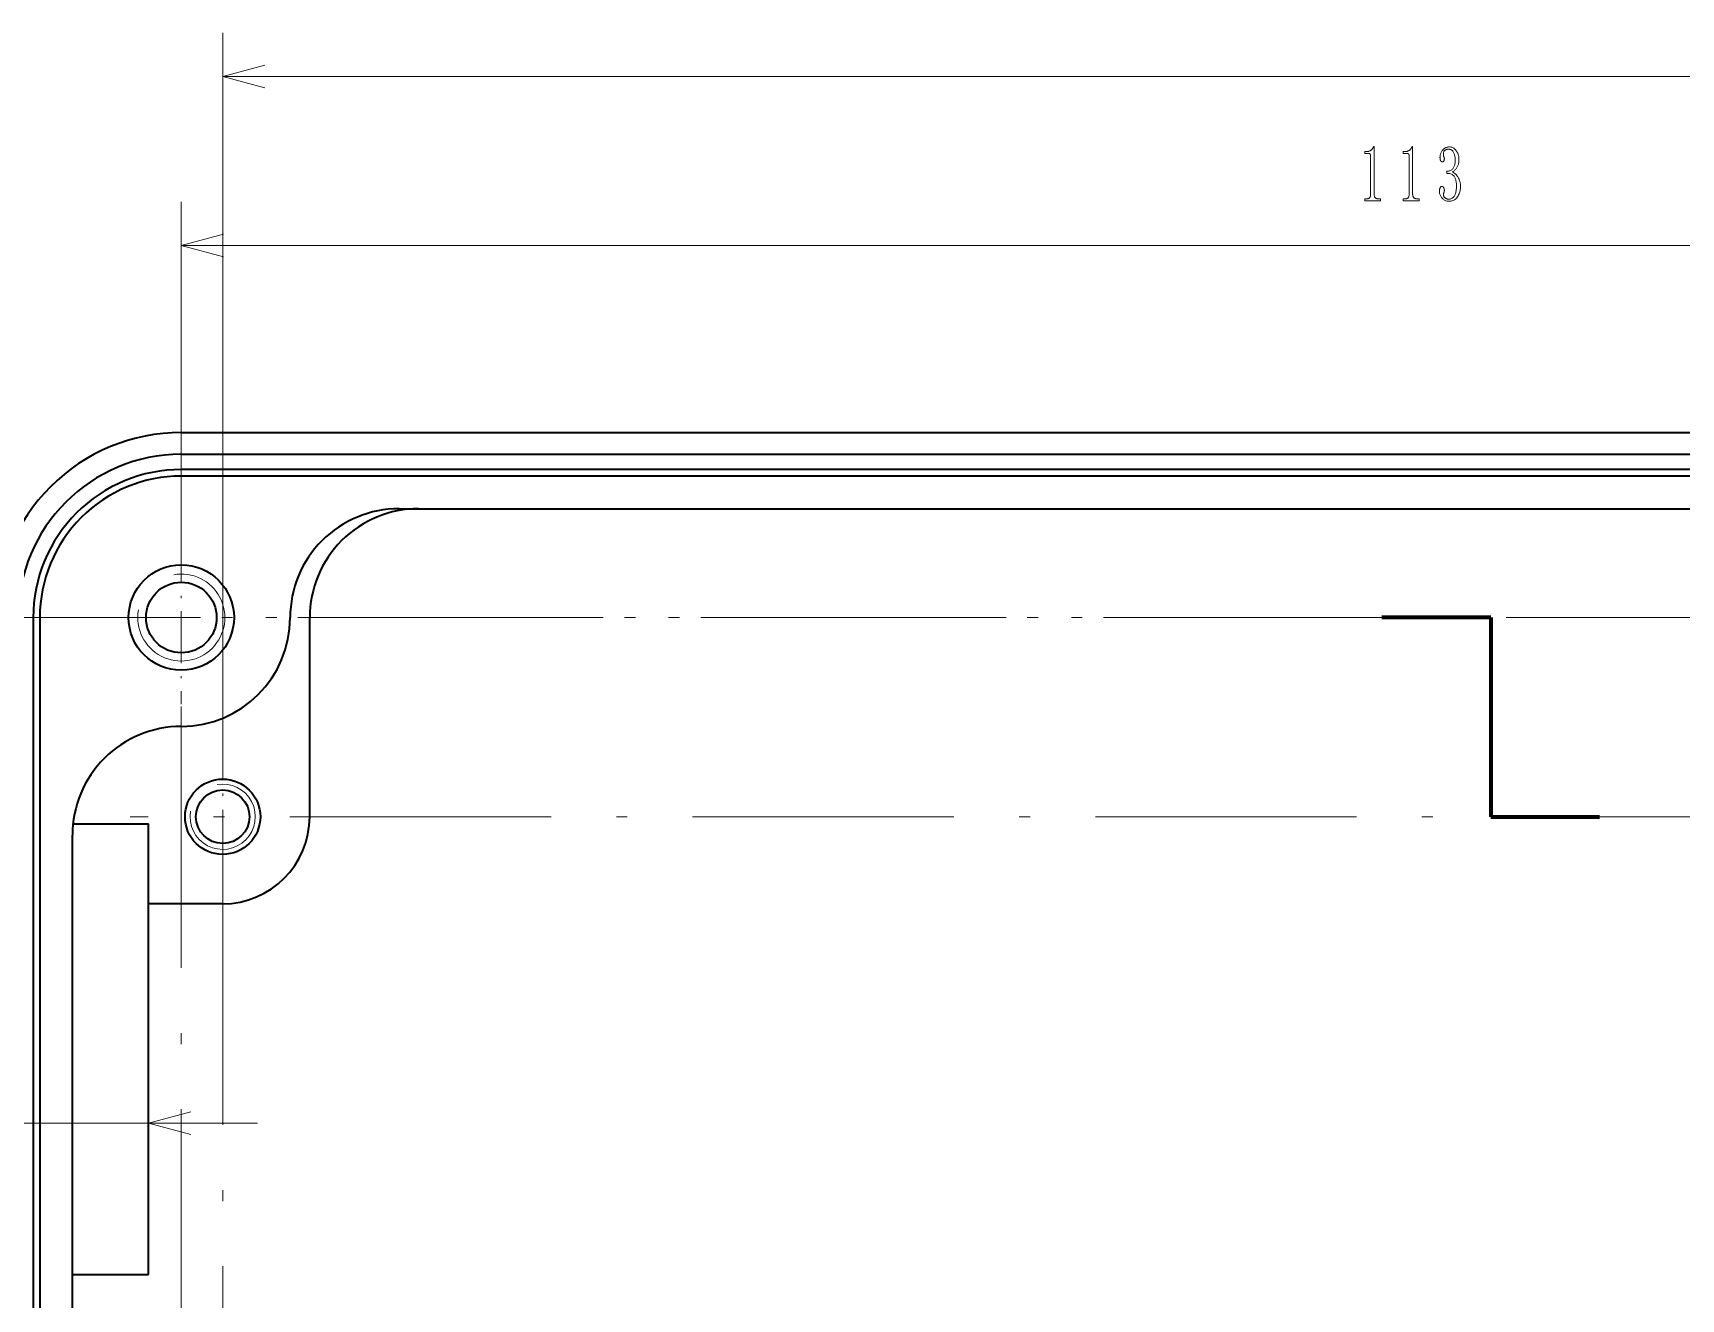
# Model space of a CAD drawing. Extents: x 20 to 415, y 10 to 290.
# Drawn here: x 95.7 to 171.4, y 137.1 to 195.2 of the extents above; entities that cross this region are included whole.
import ezdxf

# ---------------------------------------------------------------- set-up
doc = ezdxf.new("R2010")
doc.units = 0
doc.linetypes.add('DASHDOT', pattern=[18.5, 12, -3, 0.5, -3])

msp = doc.modelspace()

# ---------------------------------------------------------------- linework, layer by layer
at = {"color": 7, "lineweight": 13}
for p, q in [((104.434, 163.487), (104.434, 195.248)), ((104.434, 193.248), (216.234, 193.248)), ((102.534, 185.485), (215.534, 185.485))]:
    msp.add_line(p, q, dxfattribs=at)
at = {"color": 7, "lineweight": 13, "ltscale": 0.377766}
msp.add_line((102.534, 172.374), (102.534, 187.485), dxfattribs=at)
at = {"color": 7, "lineweight": 35}
for p, q in [((102.534, 176.892), (215.534, 176.892)), ((102.534, 175.892), (215.534, 175.892)), ((215.534, 175.192), (102.534, 175.192)), ((215.534, 174.892), (102.534, 174.892)), ((112.534, 173.392), (205.534, 173.392)), ((95.734, 168.392), (95.734, 90.392)), ((96.034, 168.392), (96.034, 90.392)), ((97.534, 100.392), (97.534, 158.392))]:
    msp.add_line(p, q, dxfattribs=at)
at = {"color": 7, "lineweight": 13, "ltscale": 0.025}
msp.add_line((102.534, 176.892), (102.534, 175.892), dxfattribs=at)
at = {"color": 7, "lineweight": 13, "ltscale": 0.0075}
for p, q in [((102.534, 175.192), (102.534, 174.892)), ((95.734, 168.392), (96.034, 168.392))]:
    msp.add_line(p, q, dxfattribs=at)
at = {"color": 7, "linetype": 'DASHDOT', "lineweight": 13, "ltscale": 0.19911}
msp.add_line((102.534, 172.374), (102.534, 164.41), dxfattribs=at)
at = {"color": 7, "linetype": 'DASHDOT', "lineweight": 13}
for p, q in [((91.415, 168.392), (157.679, 168.392)), ((212.392, 168.392), (98.552, 168.392)), ((102.534, 164.301), (102.534, 84.43)), ((212.018, 159.242), (100.189, 159.242)), ((167.679, 159.237), (228.105, 159.237)), ((104.434, 157.088), (104.434, 95.847))]:
    msp.add_line(p, q, dxfattribs=at)
at = {"color": 7, "lineweight": 35, "ltscale": 0.22875}
msp.add_line((108.434, 159.242), (108.434, 168.392), dxfattribs=at)
at = {"color": 7, "lineweight": 100, "ltscale": 0.125}
for p, q in [((162.679, 168.392), (157.679, 168.392)), ((162.679, 159.237), (167.679, 159.237))]:
    msp.add_line(p, q, dxfattribs=at)
at = {"color": 7, "lineweight": 100, "ltscale": 0.228875}
msp.add_line((162.679, 168.392), (162.679, 159.237), dxfattribs=at)
at = {"color": 7, "linetype": 'DASHDOT', "lineweight": 13, "ltscale": 0.212262}
msp.add_line((104.434, 163.487), (104.434, 154.996), dxfattribs=at)
at = {"color": 7, "lineweight": 35, "ltscale": 0.086804}
msp.add_line((97.562, 158.919), (101.034, 158.919), dxfattribs=at)
at = {"color": 7, "lineweight": 35, "ltscale": 0.091925}
msp.add_line((101.034, 155.242), (101.034, 158.919), dxfattribs=at)
at = {"color": 7, "lineweight": 35, "ltscale": 0.085}
msp.add_line((104.434, 155.242), (101.034, 155.242), dxfattribs=at)
at = {"color": 7, "lineweight": 35, "ltscale": 0.425575}
msp.add_line((101.034, 138.219), (101.034, 155.242), dxfattribs=at)
at = {"color": 7, "lineweight": 13, "ltscale": 0.425}
msp.add_line((89.034, 145.162), (106.034, 145.162), dxfattribs=at)
at = {"color": 7, "lineweight": 35, "ltscale": 0.0875}
msp.add_line((97.534, 138.219), (101.034, 138.219), dxfattribs=at)
at = {"color": 7, "lineweight": 13}
for points in [[(106.366, 193.766), (104.434, 193.248), (106.366, 192.73)], [(104.466, 186.002), (102.534, 185.485), (104.466, 184.967)], [(102.966, 145.68), (101.034, 145.162), (102.966, 144.645)]]:
    msp.add_lwpolyline(points, dxfattribs=at)
for points in [[(157.32, 190.027), (157.32, 187.856), (157.32, 187.834), (157.322, 187.813), (157.324, 187.793), (157.328, 187.774), (157.332, 187.756), (157.338, 187.739), (157.344, 187.724), (157.352, 187.71), (157.36, 187.697), (157.37, 187.685), (157.38, 187.674), (157.392, 187.664), (157.404, 187.655), (157.418, 187.648), (157.432, 187.642), (157.448, 187.637), (157.464, 187.633), (157.482, 187.63), (157.5, 187.628), (157.52, 187.627), (157.62, 187.627), (157.62, 187.542), (156.891, 187.542), (156.891, 187.627), (156.977, 187.627), (156.996, 187.628), (157.015, 187.63), (157.032, 187.633), (157.048, 187.637), (157.063, 187.642), (157.076, 187.648), (157.089, 187.655), (157.1, 187.664), (157.111, 187.674), (157.12, 187.685), (157.128, 187.697), (157.135, 187.71), (157.142, 187.724), (157.147, 187.739), (157.152, 187.756), (157.156, 187.774), (157.159, 187.793), (157.161, 187.813), (157.162, 187.834), (157.163, 187.856), (157.163, 189.585), (157.162, 189.596), (157.162, 189.607), (157.161, 189.617), (157.159, 189.627), (157.157, 189.636), (157.155, 189.645), (157.152, 189.654), (157.149, 189.662), (157.145, 189.67), (157.141, 189.677), (157.136, 189.684), (157.131, 189.69), (157.125, 189.696), (157.118, 189.7), (157.111, 189.704), (157.103, 189.707), (157.094, 189.71), (157.084, 189.712), (157.074, 189.713), (157.063, 189.713), (156.891, 189.713), (156.891, 189.799), (156.977, 189.799), (156.999, 189.799), (157.021, 189.801), (157.042, 189.804), (157.063, 189.808), (157.082, 189.813), (157.101, 189.819), (157.119, 189.827), (157.137, 189.835), (157.154, 189.845), (157.17, 189.856), (157.185, 189.868), (157.2, 189.881), (157.214, 189.895), (157.227, 189.911), (157.239, 189.927), (157.251, 189.945), (157.262, 189.964), (157.273, 189.984), (157.282, 190.005), (157.291, 190.027)], [(159.091, 190.027), (159.091, 187.856), (159.092, 187.834), (159.093, 187.813), (159.096, 187.793), (159.099, 187.774), (159.104, 187.756), (159.109, 187.739), (159.116, 187.724), (159.123, 187.71), (159.132, 187.697), (159.141, 187.685), (159.152, 187.674), (159.163, 187.664), (159.176, 187.655), (159.189, 187.648), (159.204, 187.642), (159.219, 187.637), (159.236, 187.633), (159.253, 187.63), (159.272, 187.628), (159.291, 187.627), (159.391, 187.627), (159.391, 187.542), (158.663, 187.542), (158.663, 187.627), (158.748, 187.627), (158.768, 187.628), (158.786, 187.63), (158.803, 187.633), (158.819, 187.637), (158.834, 187.642), (158.848, 187.648), (158.86, 187.655), (158.872, 187.664), (158.882, 187.674), (158.891, 187.685), (158.899, 187.697), (158.907, 187.71), (158.913, 187.724), (158.919, 187.739), (158.923, 187.756), (158.927, 187.774), (158.93, 187.793), (158.932, 187.813), (158.934, 187.834), (158.934, 187.856), (158.934, 189.585), (158.934, 189.596), (158.933, 189.607), (158.932, 189.617), (158.931, 189.627), (158.929, 189.636), (158.926, 189.645), (158.923, 189.654), (158.92, 189.662), (158.917, 189.67), (158.913, 189.677), (158.908, 189.684), (158.903, 189.69), (158.896, 189.696), (158.89, 189.7), (158.882, 189.704), (158.874, 189.707), (158.865, 189.71), (158.855, 189.712), (158.845, 189.713), (158.834, 189.713), (158.663, 189.713), (158.663, 189.799), (158.748, 189.799), (158.771, 189.799), (158.793, 189.801), (158.814, 189.804), (158.834, 189.808), (158.854, 189.813), (158.873, 189.819), (158.891, 189.827), (158.908, 189.835), (158.925, 189.845), (158.941, 189.856), (158.956, 189.868), (158.971, 189.881), (158.985, 189.895), (158.998, 189.911), (159.011, 189.927), (159.023, 189.945), (159.034, 189.964), (159.044, 189.984), (159.054, 190.005), (159.063, 190.027)], [(161.291, 188.199), (161.29, 188.145), (161.285, 188.093), (161.278, 188.042), (161.268, 187.992), (161.255, 187.943), (161.24, 187.896), (161.221, 187.85), (161.2, 187.806), (161.175, 187.762), (161.148, 187.72), (161.119, 187.681), (161.087, 187.646), (161.054, 187.615), (161.018, 187.588), (160.98, 187.565), (160.941, 187.546), (160.899, 187.532), (160.856, 187.521), (160.81, 187.515), (160.763, 187.513), (160.726, 187.515), (160.691, 187.519), (160.656, 187.526), (160.623, 187.536), (160.591, 187.549), (160.56, 187.565), (160.531, 187.583), (160.502, 187.605), (160.475, 187.629), (160.448, 187.656), (160.424, 187.685), (160.402, 187.715), (160.383, 187.746), (160.366, 187.777), (160.352, 187.81), (160.34, 187.843), (160.331, 187.877), (160.325, 187.912), (160.321, 187.948), (160.32, 187.985), (160.32, 188.001), (160.321, 188.018), (160.323, 188.034), (160.325, 188.05), (160.329, 188.065), (160.333, 188.08), (160.337, 188.094), (160.343, 188.108), (160.349, 188.121), (160.355, 188.135), (160.363, 188.147), (160.37, 188.158), (160.377, 188.167), (160.385, 188.176), (160.393, 188.183), (160.401, 188.189), (160.409, 188.193), (160.417, 188.196), (160.425, 188.198), (160.434, 188.199), (160.445, 188.198), (160.456, 188.196), (160.466, 188.193), (160.475, 188.189), (160.484, 188.183), (160.492, 188.176), (160.5, 188.167), (160.507, 188.158), (160.514, 188.147), (160.52, 188.135), (160.525, 188.122), (160.53, 188.11), (160.534, 188.098), (160.538, 188.087), (160.541, 188.076), (160.544, 188.065), (160.546, 188.055), (160.547, 188.045), (160.548, 188.036), (160.548, 188.027), (160.548, 188.013), (160.547, 188), (160.546, 187.986), (160.545, 187.974), (160.543, 187.961), (160.541, 187.949), (160.538, 187.938), (160.535, 187.927), (160.531, 187.916), (160.527, 187.906), (160.523, 187.896), (160.519, 187.886), (160.516, 187.877), (160.513, 187.867), (160.511, 187.858), (160.509, 187.849), (160.507, 187.839), (160.506, 187.831), (160.506, 187.822), (160.505, 187.813), (160.506, 187.796), (160.509, 187.78), (160.512, 187.764), (160.518, 187.749), (160.525, 187.735), (160.534, 187.721), (160.544, 187.707), (160.556, 187.694), (160.569, 187.682), (160.584, 187.67), (160.6, 187.659), (160.616, 187.65), (160.632, 187.641), (160.648, 187.634), (160.664, 187.627), (160.681, 187.622), (160.697, 187.618), (160.714, 187.615), (160.731, 187.614), (160.748, 187.613), (160.782, 187.615), (160.814, 187.619), (160.844, 187.627), (160.873, 187.637), (160.9, 187.651), (160.926, 187.667), (160.95, 187.687), (160.972, 187.709), (160.993, 187.735), (161.013, 187.763), (161.03, 187.795), (161.046, 187.83), (161.06, 187.868), (161.072, 187.909), (161.082, 187.954), (161.091, 188.002), (161.097, 188.054), (161.102, 188.108), (161.104, 188.166), (161.105, 188.227), (161.104, 188.278), (161.102, 188.326), (161.097, 188.373), (161.091, 188.417), (161.082, 188.46), (161.072, 188.5), (161.06, 188.538), (161.046, 188.575), (161.03, 188.609), (161.013, 188.642), (160.992, 188.672), (160.969, 188.698), (160.942, 188.722), (160.912, 188.742), (160.879, 188.76), (160.842, 188.774), (160.802, 188.785), (160.759, 188.793), (160.712, 188.797), (160.663, 188.799), (160.663, 188.899), (160.701, 188.9), (160.738, 188.904), (160.773, 188.911), (160.805, 188.921), (160.836, 188.933), (160.864, 188.948), (160.89, 188.965), (160.914, 188.986), (160.936, 189.009), (160.955, 189.035), (160.973, 189.063), (160.989, 189.093), (161.003, 189.126), (161.015, 189.16), (161.025, 189.197), (161.033, 189.236), (161.04, 189.277), (161.045, 189.32), (161.047, 189.366), (161.048, 189.413), (161.047, 189.453), (161.045, 189.491), (161.041, 189.529), (161.036, 189.565), (161.029, 189.601), (161.02, 189.635), (161.01, 189.669), (160.998, 189.701), (160.985, 189.733), (160.97, 189.763), (160.953, 189.792), (160.935, 189.817), (160.915, 189.84), (160.894, 189.859), (160.871, 189.876), (160.847, 189.889), (160.821, 189.9), (160.794, 189.907), (160.765, 189.912), (160.734, 189.913), (160.72, 189.913), (160.705, 189.911), (160.69, 189.909), (160.676, 189.905), (160.661, 189.901), (160.646, 189.895), (160.63, 189.889), (160.615, 189.881), (160.6, 189.873), (160.584, 189.863), (160.569, 189.852), (160.556, 189.841), (160.544, 189.827), (160.534, 189.813), (160.525, 189.797), (160.518, 189.78), (160.512, 189.762), (160.509, 189.742), (160.506, 189.721), (160.505, 189.699), (160.506, 189.677), (160.506, 189.657), (160.507, 189.638), (160.509, 189.621), (160.511, 189.606), (160.513, 189.593), (160.516, 189.581), (160.519, 189.571), (160.523, 189.563), (160.527, 189.556), (160.531, 189.55), (160.535, 189.544), (160.538, 189.538), (160.541, 189.531), (160.543, 189.524), (160.545, 189.517), (160.546, 189.509), (160.547, 189.501), (160.548, 189.493), (160.548, 189.485), (160.548, 189.471), (160.547, 189.457), (160.546, 189.444), (160.545, 189.432), (160.543, 189.42), (160.541, 189.409), (160.538, 189.399), (160.535, 189.389), (160.531, 189.379), (160.527, 189.37), (160.522, 189.362), (160.517, 189.355), (160.512, 189.348), (160.506, 189.343), (160.5, 189.338), (160.493, 189.334), (160.486, 189.331), (160.479, 189.329), (160.471, 189.328), (160.463, 189.327), (160.454, 189.328), (160.446, 189.329), (160.437, 189.331), (160.429, 189.334), (160.421, 189.338), (160.414, 189.343), (160.406, 189.348), (160.399, 189.355), (160.391, 189.362), (160.384, 189.37), (160.377, 189.38), (160.371, 189.39), (160.366, 189.402), (160.361, 189.416), (160.357, 189.431), (160.354, 189.447), (160.351, 189.465), (160.35, 189.485), (160.349, 189.505), (160.348, 189.527), (160.35, 189.569), (160.353, 189.61), (160.36, 189.649), (160.369, 189.686), (160.38, 189.722), (160.395, 189.756), (160.411, 189.789), (160.431, 189.82), (160.452, 189.849), (160.477, 189.877), (160.503, 189.903), (160.53, 189.926), (160.558, 189.947), (160.587, 189.964), (160.616, 189.979), (160.647, 189.991), (160.678, 190.001), (160.71, 190.008), (160.743, 190.012), (160.777, 190.013), (160.816, 190.011), (160.854, 190.006), (160.89, 189.997), (160.924, 189.985), (160.957, 189.968), (160.989, 189.949), (161.018, 189.926), (161.047, 189.899), (161.073, 189.868), (161.098, 189.835), (161.121, 189.799), (161.142, 189.762), (161.16, 189.725), (161.176, 189.688), (161.189, 189.651), (161.2, 189.613), (161.209, 189.574), (161.215, 189.535), (161.218, 189.496), (161.22, 189.456), (161.219, 189.414), (161.217, 189.373), (161.213, 189.333), (161.207, 189.295), (161.2, 189.258), (161.191, 189.222), (161.181, 189.187), (161.169, 189.154), (161.156, 189.122), (161.141, 189.092), (161.125, 189.062), (161.107, 189.035), (161.087, 189.009), (161.066, 188.984), (161.043, 188.961), (161.019, 188.94), (160.993, 188.92), (160.965, 188.902), (160.936, 188.885), (160.905, 188.87), (160.947, 188.847), (160.986, 188.822), (161.022, 188.795), (161.056, 188.767), (161.088, 188.738), (161.116, 188.707), (161.142, 188.675), (161.166, 188.642), (161.187, 188.607), (161.205, 188.57), (161.222, 188.533), (161.236, 188.496), (161.249, 188.459), (161.26, 188.422), (161.27, 188.385), (161.277, 188.347), (161.283, 188.31), (161.288, 188.273), (161.29, 188.236)]]:
    msp.add_lwpolyline(points, close=True, dxfattribs=at)
at = {"color": 7, "lineweight": 35}
for centre, radius in [((102.534, 168.392), 2.421), ((102.534, 168.392), 1.621), ((104.434, 159.242), 1.73), ((104.434, 159.242), 1.23)]:
    msp.add_circle(centre, radius, dxfattribs=at)
for centre, radius, start, end in [((102.534, 168.392), 8.5, 90, 180.00001), ((102.534, 168.392), 7.5, 90, 179.99999), ((102.534, 168.392), 6.8, 90, 180.00001), ((102.534, 168.392), 6.5, 90, 180.00001), ((112.534, 168.392), 5, 90, 180.00001), ((113.434, 168.392), 5, 90, 180.00001), ((102.534, 168.392), 5, 270, 0), ((102.534, 158.392), 5, 90, 180.00001), ((104.434, 159.242), 4, 270, 0)]:
    msp.add_arc(centre, radius, start, end, dxfattribs=at)
at = {"color": 7, "lineweight": 13}
for centre, radius in [((102.534, 168.392), 2), ((104.434, 159.242), 1.5)]:
    msp.add_arc(centre, radius, 169.99999, 100.00001, dxfattribs=at)

doc.saveas('drawing.dxf')
